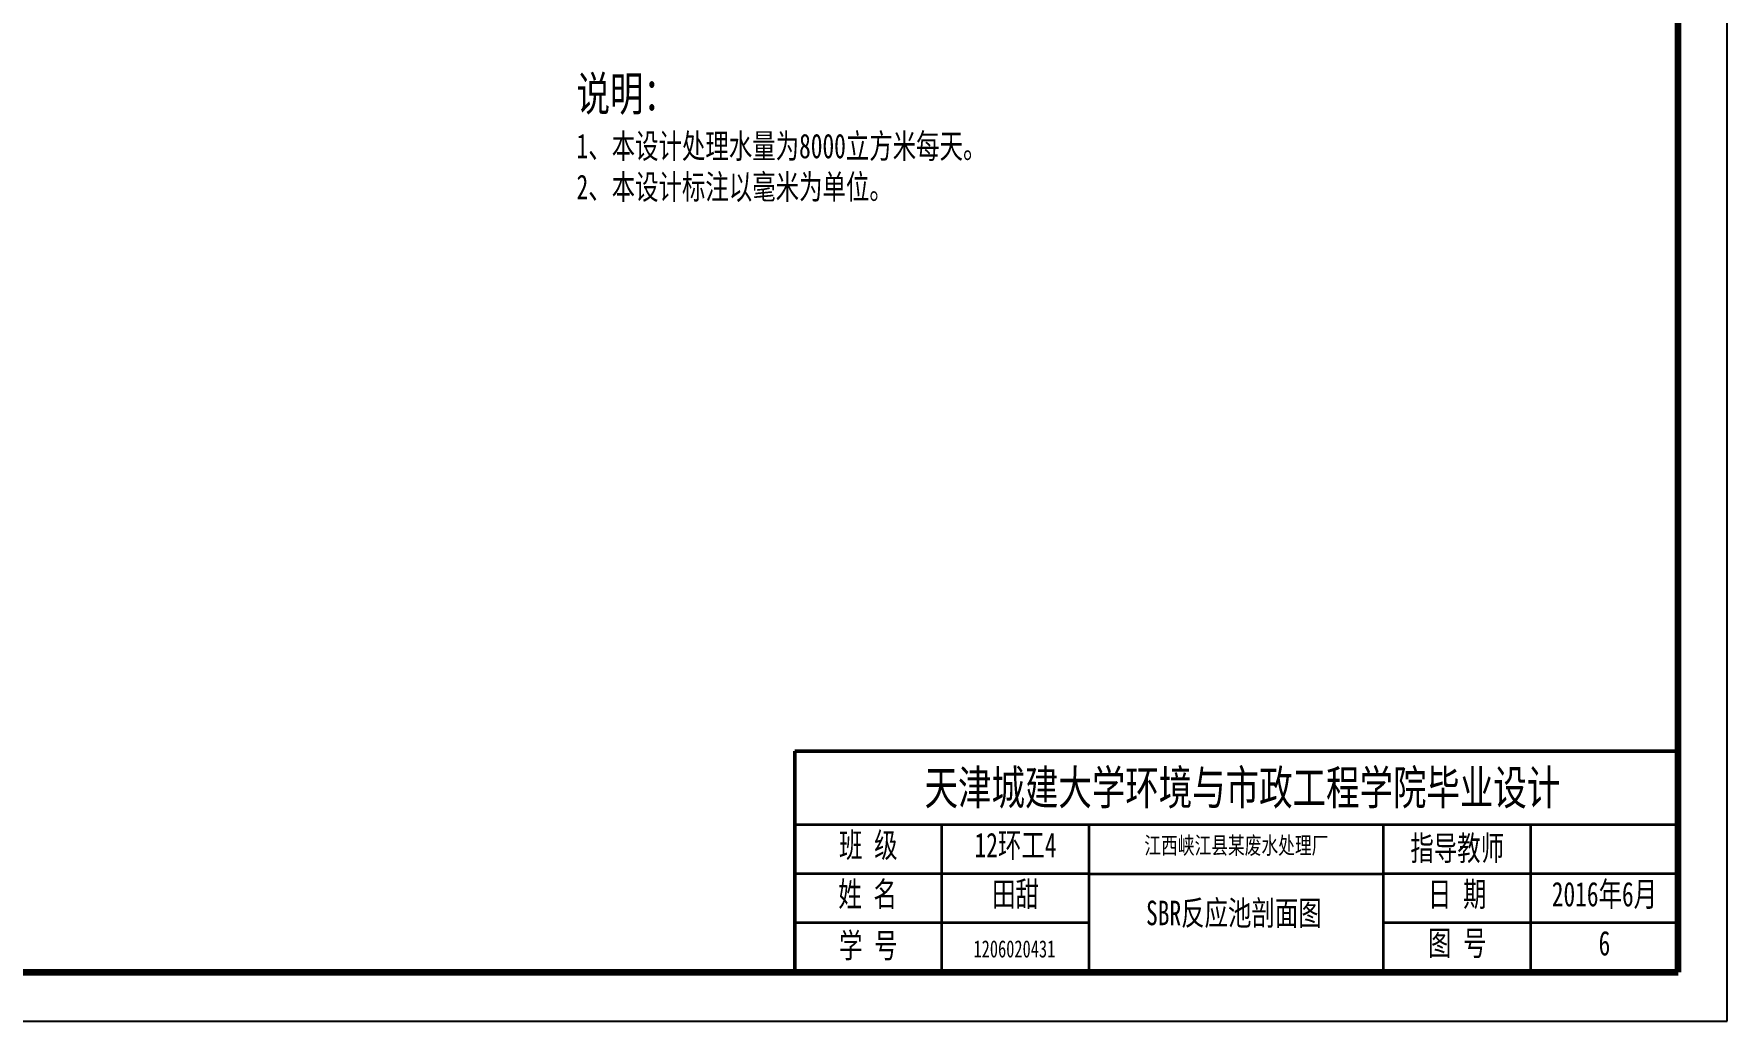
# Model space of a CAD drawing. Header units: millimetres. Extents: x -708 to 2021, y 59 to 1476.
# Drawn here: x 971.9 to 1317, y 258.9 to 460.1 of the extents above; entities that cross this region are included whole.
import ezdxf

# ---------------------------------------------------------------- set-up
doc = ezdxf.new("R2010")
doc.units = ezdxf.units.MM
doc.styles.get("Standard").update_dxf_attribs({"font": 'txt', "bigfont": 'gbcbig.shx'})

msp = doc.modelspace()

# ---------------------------------------------------------------- linework, layer by layer
at = {"lineweight": 25}
for p, q in [((1316.97465, 258.92281), (1316.97465, 852.92281)), ((1316.97465, 258.92281), (1316.97465, 303.92281)), ((475.97465, 258.92281), (1316.97465, 258.92281))]:
    msp.add_line(p, q, dxfattribs=at)
at = {"lineweight": 100}
for p, q in [((1306.97465, 268.92281), (1306.97465, 842.92281)), ((500.97465, 268.92281), (1306.97465, 268.92281))]:
    msp.add_line(p, q, dxfattribs=at)
at = {"lineweight": 50}
for p, q in [((1306.97465, 313.92281), (1126.97465, 313.92281)), ((1126.97465, 313.92281), (1126.97465, 268.92281))]:
    msp.add_line(p, q, dxfattribs=at)
at = {"lineweight": 35}
for p, q in [((1306.97465, 298.92281), (1126.97465, 298.92281)), ((1156.97465, 268.92281), (1156.97465, 298.92281)), ((1186.97465, 268.92281), (1186.97465, 298.92281)), ((1246.97465, 268.92281), (1246.97465, 298.92281)), ((1276.97465, 268.92281), (1276.97465, 298.92281)), ((1186.97465, 288.92281), (1126.97465, 288.92281)), ((1186.97465, 288.92281), (1246.97465, 288.92281)), ((1306.97465, 288.92281), (1246.97465, 288.92281)), ((1186.97465, 278.92281), (1126.97465, 278.92281)), ((1306.97465, 278.92281), (1246.97465, 278.92281))]:
    msp.add_line(p, q, dxfattribs=at)

# ---------------------------------------------------------------- texts
at = {"lineweight": 0}
for s, insert, char_height, width, attachment_point in [('{\\fFangSong|b0|i0|c134|p49;\\H1.4x;\\W0.714;说明：\\P\\H0.7143x;\\W0.7;1、本设计处理水量为8000立方米每天。\\P2、本设计标注以毫米为单位。}', (1082.52498, 451.42341), 5, 180, 1), ('{\\fFangSong|b0|i0|c134|p49;\\W0.714;天津城建大学环境与市政工程学院毕业设计}', (1218.20103, 310.02652), 7, 180, 2), ('{\\fFangSong|b0|i0|c134|p49;\\W0.7;班 级}', (1141.97465, 297.30633), 5, 30, 2), ('{\\fFangSong|b0|i0|c134|p49;\\W0.7;12环工4}', (1171.97465, 297.30633), 5, 30, 2), ('{\\fFangSong|b0|i0|c134|p49;\\W0.714;江西峡江县某废水处理厂}', (1216.97465, 296.48216), 3.5, 60, 2), ('{\\fFangSong|b0|i0|c134|p49;\\W0.7;指导教师}', (1261.97465, 293.89772), 5, 30, 5), ('{\\fFangSong|b0|i0|c134|p49;\\W0.7;姓 名}', (1141.82814, 287.30633), 5, 30, 2), ('{\\fFangSong|b0|i0|c134|p49;\\W0.7;田甜}', (1171.97465, 287.30633), 5, 30, 2), ('{\\fFangSong|b0|i0|c134|p49;\\W0.7;日 期}', (1261.97465, 287.30633), 5, 30, 2), ('{\\fFangSong|b0|i0|c134|p49;\\W0.7;2016年6月}', (1291.97465, 287.30633), 5, 30, 2), ('{\\fFangSong|b0|i0|c134|p49;\\W0.7;SBR反应池剖面图}', (1216.46853, 283.46463), 5, 60, 2), ('{\\fFangSong|b0|i0|c134|p49;\\W0.7;学 号}', (1141.97465, 276.84791), 5, 30, 2), ('{\\fFangSong|b0|i0|c134|p49;\\W0.7;图 号}', (1261.97465, 277.30633), 5, 30, 2), ('{\\fFangSong|b0|i0|c134|p49;\\W0.7;6}', (1291.97465, 277.30633), 5, 30, 2), ('{\\fFangSong|b0|i0|c134|p49;\\W0.7;1206020431}', (1171.74132, 275.40396), 3.5, 30, 2)]:
    msp.add_mtext(s, dxfattribs=dict(at, insert=insert, char_height=char_height, width=width, attachment_point=attachment_point))

doc.saveas('drawing.dxf')
